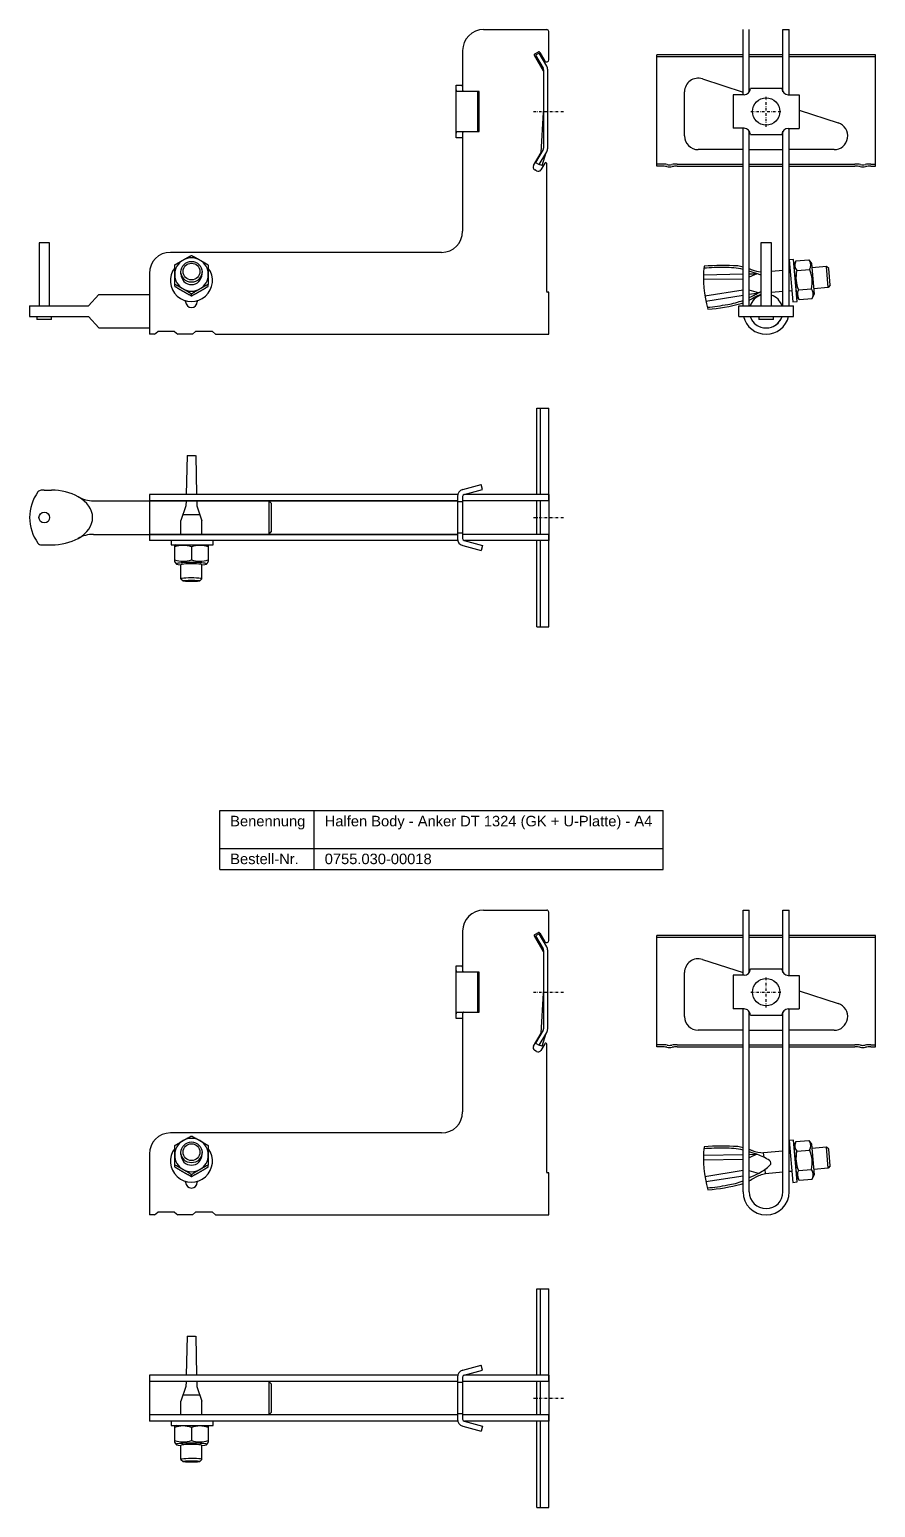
# Model space of a CAD drawing. Header units: millimetres. Extents: x 7979 to 9466, y -1122 to 170.
# Drawn here: x 8278 to 8680, y -1096 to -392 of the extents above; entities that cross this region are included whole.
import ezdxf

# ---------------------------------------------------------------- set-up
doc = ezdxf.new("R2010")
doc.units = ezdxf.units.MM
doc.header["$LTSCALE"] = 10
doc.linetypes.add('STRICHPUNKT2', pattern=[0.5, 0.25, -0.125, 0, -0.125])
doc.layers.add('HALFEN', color=2, linetype='Continuous')
doc.styles.add('ARIAL50', font='ARIAL.TTF', dxfattribs={"height": 5})

msp = doc.modelspace()

# ---------------------------------------------------------------- linework, layer by layer
at = {"layer": 'HALFEN', "extrusion": (0, 1, 0)}
for p, q in [((8493.78, -392.32), (8523.78, -392.32)), ((8524.78, -406.75), (8524.78, -393.32)), ((8483.78, -402.32), (8483.78, -421.18)), ((8522.25, -412.11), (8517.93, -404.62)), ((8518.11, -403.94), (8519.84, -402.94)), ((8520.25, -403.58), (8518.52, -404.58)), ((8518.52, -404.58), (8522.05, -410.7)), ((8523.78, -409.7), (8520.25, -403.58)), ((8520.52, -403.12), (8522.91, -407.25)), ((8522.25, -411.45), (8522.25, -448.71)), ((8524.25, -448.71), (8524.25, -411.45)), ((8480.73, -418.82), (8483.73, -418.82)), ((8480.73, -418.94), (8480.73, -418.82)), ((8480.73, -420.12), (8480.73, -418.94)), ((8480.73, -427.1), (8480.73, -420.12)), ((8483.69, -421.82), (8481.84, -421.82)), ((8490.95, -421.82), (8483.69, -421.82)), ((8483.73, -419.43), (8483.73, -418.82)), ((8483.73, -419.43), (8483.73, -420.82)), ((8490.95, -440.82), (8490.95, -421.82)), ((8491.73, -421.82), (8490.95, -421.82)), ((8491.73, -440.82), (8491.73, -421.82)), ((8480.73, -435.54), (8480.73, -427.1)), ((8480.73, -442.52), (8480.73, -435.54)), ((8521.12, -450.85), (8522.25, -431.74)), ((8480.73, -443.7), (8480.73, -442.52)), ((8481.84, -440.82), (8483.69, -440.82)), ((8483.69, -440.82), (8490.95, -440.82)), ((8483.73, -441.82), (8483.73, -443.21)), ((8483.78, -441.46), (8483.78, -488.32)), ((8490.95, -440.82), (8491.73, -440.82)), ((8480.73, -443.82), (8480.73, -443.7)), ((8483.73, -443.82), (8480.73, -443.82)), ((8483.73, -443.21), (8483.73, -443.82)), ((8522.05, -449.46), (8518.52, -455.57)), ((8517.56, -457.02), (8521.12, -450.85)), ((8518.52, -455.57), (8520.24, -456.57)), ((8520.25, -456.57), (8520.24, -456.57)), ((8520.25, -456.57), (8523.78, -450.46)), ((8520.6, -456.7), (8520.25, -456.57)), ((8521.66, -457.07), (8520.6, -456.7)), ((8522.84, -455.87), (8521.02, -459.02)), ((8521.66, -457.07), (8523.56, -450.84)), ((8523.78, -517.02), (8523.78, -456.12)), ((8518.97, -459.57), (8518.11, -459.07)), ((8473.78, -498.32), (8344.78, -498.32)), ((8334.78, -508.32), (8334.78, -526.32)), ((8346.81, -514.45), (8346.81, -513.53)), ((8354.81, -519.04), (8354.81, -518.11)), ((8362.81, -514.45), (8362.81, -513.53)), ((8524.78, -517.32), (8524.08, -517.32)), ((8524.78, -526.32), (8524.78, -517.32)), ((8334.78, -526.32), (8334.78, -537.32)), ((8352.03, -521.82), (8352.03, -521.35)), ((8357.53, -521.35), (8357.53, -521.82)), ((8524.78, -537.32), (8524.78, -526.32)), ((8366.28, -537.32), (8524.78, -537.32)), ((8493.78, -811.32), (8523.78, -811.32)), ((8524.78, -825.75), (8524.78, -812.32)), ((8483.78, -821.32), (8483.78, -840.18)), ((8518.11, -822.94), (8519.84, -821.94)), ((8520.25, -822.58), (8518.52, -823.58)), ((8523.78, -828.7), (8520.25, -822.58)), ((8520.52, -822.12), (8522.91, -826.25)), ((8522.25, -831.11), (8517.93, -823.62)), ((8518.52, -823.58), (8522.05, -829.7)), ((8522.25, -830.45), (8522.25, -867.71)), ((8524.25, -867.71), (8524.25, -830.45)), ((8480.73, -837.82), (8483.73, -837.82)), ((8480.73, -837.94), (8480.73, -837.82)), ((8480.73, -839.13), (8480.73, -837.94)), ((8480.73, -846.1), (8480.73, -839.13)), ((8483.69, -840.82), (8481.84, -840.82)), ((8490.95, -840.82), (8483.69, -840.82)), ((8483.73, -838.43), (8483.73, -837.82)), ((8483.73, -838.43), (8483.73, -839.82)), ((8490.95, -859.82), (8490.95, -840.82)), ((8491.73, -840.82), (8490.95, -840.82)), ((8491.73, -859.82), (8491.73, -840.82)), ((8480.73, -854.54), (8480.73, -846.1)), ((8521.12, -869.85), (8522.25, -850.74)), ((8480.73, -861.52), (8480.73, -854.54)), ((8480.73, -862.71), (8480.73, -861.52)), ((8480.73, -862.82), (8480.73, -862.71)), ((8483.73, -862.82), (8480.73, -862.82)), ((8481.84, -859.82), (8483.69, -859.82)), ((8483.69, -859.82), (8490.95, -859.82)), ((8483.73, -860.82), (8483.73, -862.21)), ((8483.73, -862.21), (8483.73, -862.82)), ((8483.78, -860.46), (8483.78, -907.32)), ((8490.95, -859.82), (8491.73, -859.82)), ((8517.56, -876.02), (8521.12, -869.85)), ((8522.05, -868.46), (8518.52, -874.58)), ((8520.25, -875.57), (8523.78, -869.46)), ((8521.66, -876.08), (8523.56, -869.84)), ((8518.97, -878.57), (8518.11, -878.07)), ((8518.52, -874.58), (8520.24, -875.57)), ((8520.25, -875.57), (8520.24, -875.57)), ((8520.6, -875.7), (8520.25, -875.57)), ((8521.66, -876.08), (8520.6, -875.7)), ((8522.84, -874.87), (8521.02, -878.02)), ((8523.78, -936.02), (8523.78, -875.12)), ((8473.78, -917.32), (8344.78, -917.32)), ((8334.78, -927.32), (8334.78, -945.32)), ((8346.81, -933.45), (8346.81, -932.53)), ((8362.81, -933.45), (8362.81, -932.53)), ((8352.03, -940.82), (8352.03, -940.35)), ((8354.81, -938.04), (8354.81, -937.12)), ((8357.53, -940.35), (8357.53, -940.82)), ((8524.78, -936.32), (8524.08, -936.32)), ((8524.78, -945.32), (8524.78, -936.32)), ((8334.78, -945.32), (8334.78, -956.32)), ((8524.78, -956.32), (8524.78, -945.32)), ((8366.28, -956.32), (8524.78, -956.32))]:
    msp.add_line(p, q, dxfattribs=at)
at = {"layer": 'HALFEN'}
for p, q in [((8617.17, -423.31), (8617.17, -392.32)), ((8620.17, -421.98), (8620.17, -392.32)), ((8636.17, -421.97), (8636.17, -392.32)), ((8636.17, -392.32), (8639.17, -392.32)), ((8639.17, -423.33), (8639.17, -392.32)), ((8576.17, -457.32), (8576.17, -404.33)), ((8617.17, -404.33), (8576.17, -404.33)), ((8617.17, -405.33), (8576.17, -405.33)), ((8636.17, -404.33), (8620.17, -404.33)), ((8636.17, -405.33), (8620.17, -405.33)), ((8680.17, -404.33), (8639.17, -404.33)), ((8680.17, -405.33), (8639.17, -405.33)), ((8680.17, -457.32), (8680.17, -404.33)), ((8597.87, -415.78), (8617.17, -422.05)), ((8635.68, -420.33), (8620.68, -420.31)), ((8589.36, -442.96), (8589.36, -421.96)), ((8612.47, -423.31), (8612.46, -439.31)), ((8617.68, -423.31), (8612.47, -423.31)), ((8638.68, -423.33), (8643.89, -423.33)), ((8643.9, -423.33), (8643.88, -439.33)), ((8643.88, -430.73), (8662.5, -436.78)), ((8617.67, -439.31), (8612.46, -439.31)), ((8617.17, -523.82), (8617.17, -439.31)), ((8620.17, -523.82), (8620.17, -440.67)), ((8620.66, -442.31), (8635.66, -442.33)), ((8636.17, -523.82), (8636.17, -440.66)), ((8638.67, -439.33), (8643.88, -439.33)), ((8639.17, -523.82), (8639.17, -439.33)), ((8617.17, -449.46), (8595.86, -449.46)), ((8620.17, -449.46), (8636.17, -449.46)), ((8660.49, -449.46), (8639.17, -449.46)), ((8578.42, -456.32), (8576.17, -456.32)), ((8585.92, -456.32), (8617.17, -456.32)), ((8620.17, -456.32), (8636.17, -456.32)), ((8639.17, -456.32), (8670.42, -456.32)), ((8677.92, -456.32), (8680.17, -456.32)), ((8578.42, -457.32), (8576.17, -457.32)), ((8585.92, -457.32), (8617.17, -457.32)), ((8620.17, -457.32), (8636.17, -457.32)), ((8639.17, -457.32), (8670.42, -457.32)), ((8677.92, -457.32), (8680.17, -457.32)), ((8282.28, -493.82), (8282.28, -523.82)), ((8287.28, -493.82), (8282.28, -493.82)), ((8287.28, -523.82), (8287.28, -493.82)), ((8625.67, -493.82), (8625.67, -523.82)), ((8630.67, -493.82), (8625.67, -493.82)), ((8630.67, -523.82), (8630.67, -493.82)), ((8641.16, -501.74), (8639.17, -501.91)), ((8639.17, -501.91), (8640.92, -521.84)), ((8642.91, -521.66), (8641.16, -501.74)), ((8642.35, -502.4), (8641.4, -504.43)), ((8641.4, -504.43), (8642.67, -518.97)), ((8642.35, -502.4), (8648.48, -501.86)), ((8648.48, -501.86), (8649.77, -503.7)), ((8649.77, -503.7), (8651.04, -518.24)), ((8656.89, -505.13), (8649.95, -505.73)), ((8657.97, -506.04), (8656.89, -505.13)), ((8657.76, -515.09), (8656.89, -505.13)), ((8658.67, -514.01), (8657.97, -506.04)), ((8349.81, -508.6), (8349.81, -507.59)), ((8359.82, -508.6), (8359.82, -507.59)), ((8617.17, -511.03), (8598.35, -511.26)), ((8598.37, -508.96), (8617.17, -508.61)), ((8620.17, -508.55), (8623.75, -508.49)), ((8623.75, -508.49), (8620.17, -510.14)), ((8636.17, -506.94), (8630.67, -507.42)), ((8639.59, -506.64), (8639.17, -506.68)), ((8642.75, -507), (8648.89, -506.46)), ((8305.78, -523.82), (8310.78, -518.32)), ((8310.78, -518.32), (8334.78, -518.32)), ((8617.17, -516.25), (8599.04, -519.23)), ((8599.47, -521.48), (8617.17, -518.7)), ((8624.54, -517.54), (8620.17, -516.39)), ((8620.17, -518.23), (8624.54, -517.54)), ((8636.17, -516.98), (8630.67, -517.46)), ((8640.46, -516.6), (8639.17, -516.72)), ((8643.96, -520.81), (8642.67, -518.97)), ((8643.55, -516.2), (8649.69, -515.67)), ((8643.96, -520.81), (8650.09, -520.27)), ((8650.09, -520.27), (8651.04, -518.24)), ((8657.76, -515.09), (8650.82, -515.7)), ((8658.67, -514.01), (8657.76, -515.09)), ((8277.78, -523.82), (8305.78, -523.82)), ((8277.78, -523.82), (8277.78, -528.82)), ((8615.17, -523.82), (8641.17, -523.82)), ((8615.17, -528.82), (8615.17, -523.82)), ((8640.92, -521.84), (8642.91, -521.66)), ((8641.17, -528.82), (8641.17, -523.82)), ((8277.78, -528.82), (8305.78, -528.82)), ((8281.28, -528.82), (8281.28, -530.32)), ((8288.28, -530.32), (8281.28, -530.32)), ((8288.28, -530.32), (8288.28, -528.82)), ((8305.78, -528.82), (8310.78, -534.32)), ((8310.78, -534.32), (8334.78, -534.32)), ((8615.17, -528.82), (8641.17, -528.82)), ((8624.67, -528.82), (8624.67, -530.32)), ((8631.67, -530.32), (8624.67, -530.32)), ((8631.67, -530.32), (8631.67, -528.82)), ((8337.28, -537.32), (8334.78, -537.32)), ((8337.28, -537.32), (8334.78, -537.32)), ((8337.28, -537.32), (8338.78, -536.02)), ((8346.78, -536.02), (8338.78, -536.02)), ((8346.78, -536.02), (8348.28, -537.32)), ((8355.28, -537.32), (8348.28, -537.32)), ((8355.28, -537.32), (8356.78, -536.02)), ((8364.78, -536.02), (8356.78, -536.02)), ((8364.78, -536.02), (8366.28, -537.32)), ((8519.04, -613.51), (8519.04, -572.51)), ((8519.04, -572.51), (8524.78, -572.51)), ((8520.78, -613.51), (8520.78, -572.51)), ((8524.78, -616.51), (8524.78, -572.51)), ((8352.75, -594.99), (8352.31, -613.51)), ((8352.78, -594.99), (8356.78, -594.99)), ((8356.8, -594.99), (8357.24, -613.51)), ((8284.78, -611.51), (8288.18, -611.51)), ((8483.87, -611.14), (8492.63, -608.8)), ((8484.52, -613.56), (8493.28, -611.21)), ((8493.28, -611.21), (8492.63, -608.8)), ((8308.19, -616.51), (8481.28, -616.51)), ((8481.43, -613.51), (8334.78, -613.51)), ((8334.78, -613.51), (8334.78, -635.51)), ((8481.28, -616.51), (8334.78, -616.51)), ((8352.24, -616.51), (8352.18, -618.95)), ((8357.31, -616.51), (8357.37, -618.95)), ((8391.55, -616.51), (8391.55, -632.51)), ((8392.78, -617.74), (8391.55, -616.51)), ((8392.78, -617.74), (8392.78, -631.28)), ((8481.28, -614.53), (8481.28, -634.49)), ((8483.78, -617.01), (8481.28, -617.01)), ((8483.78, -614.53), (8483.78, -634.49)), ((8524.78, -616.51), (8483.78, -616.51)), ((8483.78, -616.51), (8483.78, -618.51)), ((8483.78, -618.51), (8483.78, -630.51)), ((8524.78, -613.51), (8484.71, -613.51)), ((8519.04, -632.51), (8519.04, -616.51)), ((8520.78, -632.51), (8520.78, -616.51)), ((8524.78, -613.51), (8524.78, -635.51)), ((8524.78, -616.51), (8524.78, -632.51)), ((8352.18, -618.95), (8349.78, -625.99)), ((8350.8, -622.99), (8358.73, -622.99)), ((8357.37, -618.95), (8359.78, -626.01)), ((8308.19, -632.51), (8481.28, -632.51)), ((8481.28, -632.51), (8334.78, -632.51)), ((8349.78, -632.51), (8349.78, -625.99)), ((8359.78, -632.51), (8359.78, -626.01)), ((8391.55, -632.51), (8392.78, -631.28)), ((8483.78, -632.01), (8481.28, -632.01)), ((8483.78, -630.51), (8483.78, -632.51)), ((8524.78, -632.51), (8483.78, -632.51)), ((8524.78, -676.51), (8524.78, -632.51)), ((8283.39, -637.51), (8288.18, -637.51)), ((8481.43, -635.51), (8334.78, -635.51)), ((8345.07, -635.51), (8345.07, -637.51)), ((8345.07, -637.51), (8365.07, -637.51)), ((8347.48, -637.51), (8346.78, -637.91)), ((8346.78, -637.91), (8346.78, -645.5)), ((8347.48, -637.51), (8362.08, -637.51)), ((8354.78, -638.45), (8354.78, -644.61)), ((8362.08, -637.51), (8362.78, -637.91)), ((8362.78, -637.91), (8362.78, -645.5)), ((8365.07, -637.51), (8365.07, -635.51)), ((8483.87, -637.87), (8492.63, -640.22)), ((8484.52, -635.46), (8493.28, -637.8)), ((8524.78, -635.51), (8484.71, -635.51)), ((8493.28, -637.8), (8492.63, -640.22)), ((8519.04, -676.51), (8519.04, -635.51)), ((8520.78, -676.51), (8520.78, -635.51)), ((8346.78, -645.5), (8347.48, -646.53)), ((8362.78, -645.5), (8362.08, -646.53)), ((8349.77, -653.66), (8350.77, -654.65)), ((8349.78, -653.68), (8349.78, -646.96)), ((8359.78, -653.66), (8358.78, -654.65)), ((8359.78, -653.66), (8359.78, -646.98)), ((8519.04, -676.51), (8524.78, -676.51)), ((8368.23, -763.93), (8579.21, -763.93)), ((8368.23, -791.93), (8368.23, -763.93)), ((8413.19, -791.93), (8413.19, -763.93)), ((8579.21, -791.93), (8579.21, -763.93)), ((8368.23, -781.93), (8579.21, -781.93)), ((8368.23, -791.93), (8579.21, -791.93)), ((8617.17, -842.31), (8617.17, -811.32)), ((8617.17, -811.32), (8620.17, -811.32)), ((8620.17, -840.98), (8620.17, -811.32)), ((8636.17, -840.98), (8636.17, -811.32)), ((8636.17, -811.32), (8639.17, -811.32)), ((8639.17, -842.33), (8639.17, -811.32)), ((8576.17, -876.33), (8576.17, -823.33)), ((8617.17, -823.33), (8576.17, -823.33)), ((8617.17, -824.33), (8576.17, -824.33)), ((8636.17, -823.33), (8620.17, -823.33)), ((8636.17, -824.33), (8620.17, -824.33)), ((8680.17, -823.33), (8639.17, -823.33)), ((8680.17, -824.33), (8639.17, -824.33)), ((8680.17, -876.33), (8680.17, -823.33)), ((8597.87, -834.78), (8617.17, -841.05)), ((8589.36, -861.96), (8589.36, -840.96)), ((8612.47, -842.31), (8612.46, -858.31)), ((8617.68, -842.31), (8612.47, -842.31)), ((8635.68, -839.33), (8620.68, -839.32)), ((8638.68, -842.33), (8643.89, -842.33)), ((8643.9, -842.33), (8643.88, -858.33)), ((8643.88, -849.73), (8662.5, -855.78)), ((8617.67, -858.31), (8612.46, -858.31)), ((8617.17, -945.32), (8617.17, -858.31)), ((8620.17, -945.32), (8620.17, -859.67)), ((8620.66, -861.32), (8635.66, -861.33)), ((8636.17, -945.32), (8636.17, -859.66)), ((8638.67, -858.33), (8643.88, -858.33)), ((8639.17, -945.32), (8639.17, -858.33)), ((8617.17, -868.46), (8595.86, -868.46)), ((8620.17, -868.46), (8636.17, -868.46)), ((8660.49, -868.46), (8639.17, -868.46)), ((8578.42, -875.33), (8576.17, -875.33)), ((8578.42, -876.33), (8576.17, -876.33)), ((8585.92, -875.33), (8617.17, -875.33)), ((8585.92, -876.33), (8617.17, -876.33)), ((8620.17, -875.33), (8636.17, -875.33)), ((8620.17, -876.33), (8636.17, -876.33)), ((8639.17, -875.33), (8670.42, -875.33)), ((8639.17, -876.33), (8670.42, -876.33)), ((8677.92, -875.33), (8680.17, -875.33)), ((8677.92, -876.33), (8680.17, -876.33)), ((8641.16, -920.74), (8639.17, -920.91)), ((8639.17, -920.91), (8640.92, -940.84)), ((8642.91, -940.66), (8641.16, -920.74)), ((8642.35, -921.4), (8648.48, -920.86)), ((8648.48, -920.86), (8649.77, -922.7)), ((8349.81, -927.6), (8349.81, -926.59)), ((8359.82, -927.6), (8359.82, -926.59)), ((8598.37, -927.96), (8617.17, -927.61)), ((8620.17, -927.55), (8623.75, -927.49)), ((8623.75, -927.49), (8620.17, -929.14)), ((8636.17, -925.94), (8627, -926.74)), ((8627.19, -928.91), (8627, -926.74)), ((8639.59, -925.64), (8639.17, -925.68)), ((8642.35, -921.4), (8641.4, -923.43)), ((8641.4, -923.43), (8642.67, -937.97)), ((8642.75, -926), (8648.89, -925.46)), ((8649.77, -922.7), (8651.04, -937.24)), ((8656.89, -924.13), (8649.95, -924.74)), ((8657.97, -925.04), (8656.89, -924.13)), ((8657.76, -934.09), (8656.89, -924.13)), ((8658.67, -933.01), (8657.97, -925.04)), ((8617.17, -930.03), (8598.35, -930.26)), ((8627.87, -936.71), (8627.68, -934.55)), ((8643.55, -935.21), (8649.69, -934.67)), ((8657.76, -934.09), (8650.82, -934.7)), ((8658.67, -933.01), (8657.76, -934.09)), ((8617.17, -935.25), (8599.04, -938.23)), ((8599.47, -940.48), (8617.17, -937.7)), ((8624.54, -936.54), (8620.17, -935.39)), ((8636.17, -935.98), (8627.87, -936.71)), ((8640.46, -935.6), (8639.17, -935.72)), ((8640.92, -940.84), (8642.91, -940.66)), ((8643.96, -939.81), (8642.67, -937.97)), ((8643.96, -939.81), (8650.09, -939.27)), ((8650.09, -939.27), (8651.04, -937.24)), ((8337.28, -956.32), (8334.78, -956.32)), ((8337.28, -956.32), (8334.78, -956.32)), ((8337.28, -956.32), (8338.78, -955.02)), ((8346.78, -955.02), (8338.78, -955.02)), ((8346.78, -955.02), (8348.28, -956.32)), ((8355.28, -956.32), (8348.28, -956.32)), ((8355.28, -956.32), (8356.78, -955.02)), ((8364.78, -955.02), (8356.78, -955.02)), ((8364.78, -955.02), (8366.28, -956.32)), ((8519.04, -1032.51), (8519.04, -991.51)), ((8519.04, -991.51), (8524.78, -991.51)), ((8520.78, -1032.51), (8520.78, -991.51)), ((8524.78, -1035.51), (8524.78, -991.51)), ((8352.75, -1013.99), (8352.31, -1032.51)), ((8352.78, -1013.99), (8356.78, -1013.99)), ((8356.8, -1013.99), (8357.24, -1032.51)), ((8481.43, -1032.51), (8334.78, -1032.51)), ((8334.78, -1032.51), (8334.78, -1054.51)), ((8481.28, -1033.53), (8481.28, -1053.49)), ((8483.78, -1033.53), (8483.78, -1053.49)), ((8483.87, -1030.15), (8492.63, -1027.8)), ((8484.52, -1032.56), (8493.28, -1030.21)), ((8524.78, -1032.51), (8484.71, -1032.51)), ((8493.28, -1030.21), (8492.63, -1027.8)), ((8524.78, -1032.51), (8524.78, -1054.51)), ((8481.28, -1035.51), (8334.78, -1035.51)), ((8352.18, -1037.95), (8349.78, -1044.99)), ((8352.24, -1035.51), (8352.18, -1037.95)), ((8357.31, -1035.51), (8357.37, -1037.95)), ((8357.37, -1037.95), (8359.78, -1045.01)), ((8391.55, -1035.51), (8391.55, -1051.51)), ((8392.78, -1036.74), (8391.55, -1035.51)), ((8392.78, -1036.74), (8392.78, -1050.28)), ((8483.78, -1036.01), (8481.28, -1036.01)), ((8524.78, -1035.51), (8483.78, -1035.51)), ((8483.78, -1035.51), (8483.78, -1037.51)), ((8483.78, -1037.51), (8483.78, -1049.51)), ((8519.04, -1051.51), (8519.04, -1035.51)), ((8520.78, -1051.51), (8520.78, -1035.51)), ((8524.78, -1035.51), (8524.78, -1051.51)), ((8349.78, -1051.51), (8349.78, -1044.99)), ((8350.8, -1041.99), (8358.73, -1041.99)), ((8359.78, -1051.51), (8359.78, -1045.01)), ((8481.28, -1051.51), (8334.78, -1051.51)), ((8481.43, -1054.51), (8334.78, -1054.51)), ((8345.07, -1054.51), (8345.07, -1056.51)), ((8365.07, -1056.51), (8365.07, -1054.51)), ((8391.55, -1051.51), (8392.78, -1050.28)), ((8483.78, -1051.01), (8481.28, -1051.01)), ((8483.78, -1049.51), (8483.78, -1051.51)), ((8524.78, -1051.51), (8483.78, -1051.51)), ((8484.52, -1054.46), (8493.28, -1056.81)), ((8524.78, -1054.51), (8484.71, -1054.51)), ((8519.04, -1095.51), (8519.04, -1054.51)), ((8520.78, -1095.51), (8520.78, -1054.51)), ((8524.78, -1095.51), (8524.78, -1051.51)), ((8345.07, -1056.51), (8365.07, -1056.51)), ((8347.48, -1056.51), (8346.78, -1056.91)), ((8346.78, -1056.91), (8346.78, -1064.51)), ((8347.48, -1056.51), (8362.08, -1056.51)), ((8354.78, -1057.46), (8354.78, -1063.62)), ((8362.08, -1056.51), (8362.78, -1056.91)), ((8362.78, -1056.91), (8362.78, -1064.51)), ((8483.87, -1056.87), (8492.63, -1059.22)), ((8493.28, -1056.81), (8492.63, -1059.22)), ((8346.78, -1064.51), (8347.48, -1065.53)), ((8349.78, -1072.68), (8349.78, -1065.96)), ((8359.78, -1072.66), (8359.78, -1065.98)), ((8362.78, -1064.51), (8362.08, -1065.53)), ((8349.77, -1072.66), (8350.77, -1073.65)), ((8359.78, -1072.66), (8358.78, -1073.65)), ((8519.04, -1095.51), (8524.78, -1095.51))]:
    msp.add_line(p, q, dxfattribs=at)
at = {"layer": 'HALFEN', "color": 1, "linetype": 'STRICHPUNKT2', "ltscale": 0.5}
for p, q in [((8628.17, -438.57), (8628.17, -424.07)), ((8517.53, -431.32), (8532.03, -431.32)), ((8620.92, -431.32), (8635.42, -431.32)), ((8517.53, -624.51), (8532.03, -624.51)), ((8628.17, -857.57), (8628.17, -843.07)), ((8517.53, -850.32), (8532.03, -850.32)), ((8620.92, -850.32), (8635.42, -850.32)), ((8517.53, -1043.51), (8532.03, -1043.51))]:
    msp.add_line(p, q, dxfattribs=at)
at = {"layer": 'HALFEN'}
for centre, radius in [((8628.17, -431.32), 6.5), ((8284.78, -624.51), 2.55), ((8628.17, -850.32), 6.5)]:
    msp.add_circle(centre, radius, dxfattribs=at)
for centre, radius, start, end in [((8493.78, -402.32), 10, 90, 180), ((8523.78, -393.32), 1, 0, 90), ((8518.36, -404.37), 0.5, 120, 210), ((8520.09, -403.37), 0.5, 30, 120), ((8523.78, -406.75), 1, 210, 0), ((8520.75, -411.45), 1.5, 0, 30), ((8520.75, -411.45), 3.5, 0, 30), ((8595.86, -421.96), 6.5, 72, 180), ((8617.68, -420.31), 3, 269.95559, 359.95559), ((8638.68, -420.33), 3, 179.95559, 269.95559), ((8595.86, -442.96), 6.5, 180, 270), ((8617.66, -442.31), 3, 359.95559, 89.95559), ((8638.66, -442.33), 3, 89.95559, 179.95559), ((8660.49, -442.96), 6.5, 270, 72), ((8520.75, -448.71), 1.5, 330, 360), ((8520.75, -448.71), 3.5, 330, 0), ((8518.86, -457.77), 1.5, 150, 240), ((8523.28, -456.12), 0.5, 0, 150), ((8578.42, -472.32), 16, 80.36636, 90), ((8582.17, -450.23), 6.41, 260.36636, 279.63364), ((8585.92, -472.32), 16, 90, 99.63364), ((8670.42, -472.32), 16, 80.36636, 90), ((8674.17, -450.23), 6.41, 260.36636, 279.63364), ((8677.92, -472.32), 16, 90, 99.63364), ((8519.72, -458.27), 1.5, 240, 330), ((8578.42, -472.32), 15, 80.36636, 90), ((8582.17, -450.23), 7.41, 260.36636, 279.63364), ((8585.92, -472.32), 15, 90, 99.63364), ((8670.42, -472.32), 15, 80.36636, 90), ((8674.17, -450.23), 7.41, 260.36636, 279.63364), ((8677.92, -472.32), 15, 90, 99.63364), ((8473.78, -488.32), 10, 270, 0), ((8344.78, -508.32), 10, 90, 180), ((8354.78, -511.74), 10, 142.77906, 36.51596), ((8651.38, -510.63), 53.03, 173.82027, 196.17973), ((8606.32, -592.36), 86.81, 88.64672, 95.12899), ((8607.44, -609.71), 105.15, 86.04137, 94.79234), ((8609.19, -541.33), 35.76, 77.09525, 91.31141), ((8609.15, -537.41), 33.07, 75.95927, 80.34246), ((8609.15, -537.41), 33.07, 68.09069, 70.52951), ((8645.9, -504.41), 4.08, 159.43847, 219.43847), ((8645.33, -504.46), 4.08, 330.56153, 30.56153), ((8609.19, -541.33), 35.76, 69.02091, 72.10841), ((8628.7, -482.98), 24.81, 253.11296, 262.99761), ((8615.13, -532.99), 25.98, 69.87312, 74.68904), ((8616.11, -531.97), 24.69, 67.20409, 71.18568), ((8657.65, -510.33), 15.27, 167.38303, 202.61697), ((8634.79, -512.33), 15.27, 347.38303, 22.61697), ((8524.08, -517.02), 0.3, 180, 270), ((8604.5, -487.73), 35.76, 295.99787, 300.97909), ((8605.14, -491.59), 33.07, 297.03435, 301.90931), ((8628.17, -526.32), 8, 108.20996, 161.79004), ((8633.84, -541.8), 24.81, 109.22537, 116.88704), ((8611.8, -494.9), 25.98, 295.31096, 300.12688), ((8612.94, -495.75), 24.69, 298.81432, 301.05233), ((8628.17, -526.32), 8, 18.20996, 71.79004), ((8647.11, -518.21), 4.08, 150.56153, 210.56153), ((8646.54, -518.26), 4.08, 339.43847, 39.43847), ((8354.78, -521.82), 2.75, 180, 0), ((8592.81, -437.97), 86.81, 274.87101, 281.35328), ((8590.9, -420.69), 105.15, 275.20766, 283.95863), ((8604.5, -487.73), 35.76, 278.68859, 290.75985), ((8605.14, -491.59), 33.07, 289.65754, 291.33467), ((8628.17, -526.32), 11, 193.13656, 346.86344), ((8628.17, -526.32), 8, 198.20996, 251.79004), ((8628.17, -526.32), 8, 198.20996, 341.79004), ((8628.17, -526.32), 8, 288.20996, 341.79004), ((8283.39, -613.51), 2, 91.33538, 143.64928), ((8284.12, -644.88), 33.38, 88.87071, 91.33538), ((8484.78, -614.53), 3.5, 105, 180), ((8298.33, -624.51), 20.55, 143.64928, 216.35854), ((8308.19, -601.51), 15, 240.67836, 270), ((8484.78, -614.53), 1, 105, 180), ((8308.19, -647.51), 15, 90, 119.32164), ((8283.39, -635.51), 2, 216.35854, 270), ((8350.78, -649.27), 11.53, 69.70545, 110.29455), ((8358.78, -649.27), 11.53, 69.70545, 110.29455), ((8484.78, -634.49), 3.5, 180, 255), ((8484.78, -634.49), 1, 180, 255), ((8350.78, -633.8), 11.53, 249.70545, 290.29455), ((8358.78, -633.8), 11.53, 249.70545, 290.29455), ((8493.78, -821.32), 10, 90, 180), ((8523.78, -812.32), 1, 0, 90), ((8520.09, -822.37), 0.5, 30, 120), ((8518.36, -823.37), 0.5, 120, 210), ((8520.75, -830.45), 1.5, 0, 30), ((8523.78, -825.75), 1, 210, 0), ((8520.75, -830.45), 3.5, 0, 30), ((8595.86, -840.96), 6.5, 72, 180), ((8617.68, -839.31), 3, 269.95559, 359.95559), ((8638.68, -839.33), 3, 179.95559, 269.95559), ((8660.49, -861.96), 6.5, 270, 72), ((8595.86, -861.96), 6.5, 180, 270), ((8617.66, -861.31), 3, 359.95559, 89.95559), ((8638.66, -861.33), 3, 89.95559, 179.95559), ((8520.75, -867.71), 1.5, 330, 360), ((8520.75, -867.71), 3.5, 330, 0), ((8518.86, -876.77), 1.5, 150, 240), ((8519.72, -877.27), 1.5, 240, 330), ((8523.28, -875.12), 0.5, 0, 150), ((8578.42, -891.33), 16, 80.36636, 90), ((8578.42, -891.33), 15, 80.36636, 90), ((8582.17, -869.23), 7.41, 260.36636, 279.63364), ((8582.17, -869.23), 6.41, 260.36636, 279.63364), ((8585.92, -891.33), 16, 90, 99.63364), ((8585.92, -891.33), 15, 90, 99.63364), ((8670.42, -891.33), 16, 80.36636, 90), ((8670.42, -891.33), 15, 80.36636, 90), ((8674.17, -869.23), 7.41, 260.36636, 279.63364), ((8674.17, -869.23), 6.41, 260.36636, 279.63364), ((8677.92, -891.33), 16, 90, 99.63364), ((8677.92, -891.33), 15, 90, 99.63364), ((8473.78, -907.32), 10, 270, 0), ((8344.78, -927.32), 10, 90, 180), ((8354.78, -930.74), 10, 142.77906, 36.51596), ((8651.38, -929.63), 53.03, 173.82027, 196.17973), ((8606.32, -1011.36), 86.81, 88.64672, 95.12899), ((8607.44, -1028.71), 105.15, 86.04137, 94.79234), ((8609.19, -960.33), 35.76, 77.09525, 91.31141), ((8609.15, -956.41), 33.07, 75.95927, 80.34246), ((8609.15, -956.41), 33.07, 68.09069, 70.52951), ((8609.19, -960.33), 35.76, 69.02091, 72.10841), ((8628.7, -901.98), 24.81, 253.11296, 266.23113), ((8615.13, -952), 25.98, 69.87312, 74.68904), ((8616.11, -950.97), 24.69, 56.39419, 71.18568), ((8645.9, -923.41), 4.08, 159.43847, 219.43847), ((8657.65, -929.34), 15.27, 167.38303, 202.61697), ((8645.33, -923.46), 4.08, 330.56153, 30.56153), ((8634.79, -931.33), 15.27, 347.38303, 22.61697), ((8612.94, -914.75), 24.69, 298.81432, 313.60581), ((8629.07, -931.57), 1.36, 4.51801, 58.84061), ((8629.07, -931.6), 1.36, 311.15939, 5.48199), ((8647.11, -937.21), 4.08, 150.56153, 210.56153), ((8646.54, -937.26), 4.08, 339.43847, 39.43847), ((8354.78, -940.82), 2.75, 180, 0), ((8524.08, -936.02), 0.3, 180, 270), ((8592.81, -856.97), 86.81, 274.87101, 281.35328), ((8590.9, -839.69), 105.15, 275.20766, 283.95863), ((8604.5, -906.73), 35.76, 278.68859, 290.75985), ((8605.14, -910.59), 33.07, 289.65754, 291.33467), ((8611.8, -913.91), 25.98, 288.80694, 300.12688), ((8605.14, -910.59), 33.07, 297.03435, 301.90931), ((8633.84, -960.8), 24.81, 103.76887, 116.88704), ((8628.17, -945.32), 11, 180, 0), ((8628.17, -945.32), 8, 180, 0), ((8484.78, -1033.53), 3.5, 105, 180), ((8484.78, -1033.53), 1, 105, 180), ((8484.78, -1053.49), 3.5, 180, 255), ((8484.78, -1053.49), 1, 180, 255), ((8350.78, -1068.27), 11.53, 69.70545, 110.29455), ((8358.78, -1068.27), 11.53, 69.70545, 110.29455), ((8350.78, -1052.8), 11.53, 249.70545, 290.29455), ((8358.78, -1052.8), 11.53, 249.70545, 290.29455)]:
    msp.add_arc(centre, radius, start, end, dxfattribs=at)
for centre, major_axis, ratio, start_param, end_param in [((8354.81, -508.86), (8, 0), 0.992546, 2.094395, 3.141593), ((8354.81, -508.86), (8, 0), 0.992546, 1.047198, 2.094395), ((8354.81, -508.86), (-8, 0), 0.992546, 3.141593, 4.18879), ((8354.81, -508.86), (-8, 0), 0.992546, 0, 1.047198), ((8354.81, -508.69), (5, 0), 0.992546, 3.123186, 4.712389), ((8354.81, -508.69), (5, 0), 0.992546, 4.712389, 6.301592), ((8354.81, -508.86), (8, 0), 0.992546, -1.047198, 0), ((8354.81, -508.86), (-8, 0), 0.992546, 1.047198, 2.094395), ((8288.18, -624.51), (-19.6, 0), 0.663426, 4.00986, 4.712389), ((8288.18, -624.51), (-19.6, 0), 0.663426, 2.273326, 4.00986), ((8288.18, -624.51), (-19.6, 0), 0.663426, 1.570796, 2.273326), ((8354.78, -646.53), (7.3, 0), 0.084966, -0.815682, 3.958483), ((8354.78, -646.98), (5, 0), 0.0871, 0, 3.19229), ((8354.78, -653.68), (5, 0), 0.0871, 0, 3.19229), ((8354.81, -927.86), (8, 0), 0.992546, 2.094395, 3.141593), ((8354.81, -927.86), (8, 0), 0.992546, 1.047198, 2.094395), ((8354.81, -927.86), (-8, 0), 0.992546, 3.141593, 4.18879), ((8354.81, -927.86), (-8, 0), 0.992546, 0, 1.047198), ((8354.81, -927.69), (5, 0), 0.992546, 3.123186, 4.712389), ((8354.81, -927.69), (5, 0), 0.992546, 4.712389, 6.301592), ((8354.81, -927.86), (8, 0), 0.992546, -1.047198, 0), ((8354.81, -927.86), (-8, 0), 0.992546, 1.047198, 2.094395), ((8354.78, -1065.53), (7.3, 0), 0.084966, -0.815682, 3.958483), ((8354.78, -1065.98), (5, 0), 0.0871, 0, 3.19229), ((8354.78, -1072.68), (5, 0), 0.0871, 0, 3.19229)]:
    msp.add_ellipse(centre, major_axis=major_axis, ratio=ratio, start_param=start_param, end_param=end_param, dxfattribs=at)
for centre, major_axis, ratio in [((8354.81, -507.59), (5, 0), 0.992546), ((8354.81, -507.47), (4, 0), 0.992546), ((8354.78, -654.65), (-4, 0), 0.087086), ((8354.81, -926.59), (5, 0), 0.992546), ((8354.81, -926.47), (4, 0), 0.992546), ((8354.78, -1073.65), (-4, 0), 0.087086)]:
    msp.add_ellipse(centre, major_axis=major_axis, ratio=ratio, dxfattribs=at)
for points, knots in [([(8481.64, -421.81), (8481.6, -421.82), (8481.56, -421.82), (8481.41, -421.82), (8481.32, -421.8), (8481.14, -421.73), (8481.06, -421.68), (8480.94, -421.54), (8480.89, -421.45), (8480.81, -421.25), (8480.79, -421.13), (8480.75, -420.87), (8480.74, -420.73), (8480.73, -420.43), (8480.73, -420.28), (8480.73, -420.12)], [12.728606, 12.728606, 12.728606, 12.728606, 12.920042, 12.920042, 13.450896, 13.450896, 13.981749, 13.981749, 14.512603, 14.512603, 15.043457, 15.043457, 15.58114, 15.58114, 16.065881, 16.065881, 16.065881, 16.065881]), ([(8483.74, -420.97), (8483.74, -421.04), (8483.76, -421.1), (8483.79, -421.23), (8483.82, -421.3), (8483.89, -421.42), (8483.94, -421.48), (8484.02, -421.54), (8484.04, -421.55), (8484.06, -421.57)], [4.1764157, 4.1764157, 4.1764157, 4.1764157, 4.4061223, 4.4061223, 4.6848401, 4.6848401, 4.9635579, 4.9635579, 5.0545355, 5.0545355, 5.0545355, 5.0545355]), ([(8484.06, -421.57), (8484.1, -421.6), (8484.14, -421.63), (8484.24, -421.7), (8484.3, -421.73), (8484.37, -421.75)], [2.958333, 2.958333, 2.958333, 2.958333, 3.2000176, 3.2000176, 3.5438255, 3.5438255, 3.5438255, 3.5438255]), ([(8484.73, -421.82), (8484.61, -421.82), (8484.5, -421.8), (8484.38, -421.76), (8484.37, -421.76), (8484.37, -421.75)], [0, 0, 0, 0, 0.6724021, 0.6724021, 0.712352, 0.712352, 0.712352, 0.712352]), ([(8480.73, -442.52), (8480.73, -442.36), (8480.73, -442.21), (8480.74, -441.91), (8480.75, -441.77), (8480.79, -441.51), (8480.81, -441.39), (8480.89, -441.19), (8480.94, -441.1), (8481.06, -440.96), (8481.14, -440.91), (8481.32, -440.84), (8481.41, -440.82), (8481.56, -440.82), (8481.6, -440.82), (8481.64, -440.83)], [10.078022, 10.078022, 10.078022, 10.078022, 10.562763, 10.562763, 11.100447, 11.100447, 11.6313, 11.6313, 12.162154, 12.162154, 12.693008, 12.693008, 13.223862, 13.223862, 13.415297, 13.415297, 13.415297, 13.415297]), ([(8484.06, -441.08), (8484.02, -441.1), (8483.99, -441.12), (8483.91, -441.2), (8483.86, -441.26), (8483.79, -441.4), (8483.77, -441.47), (8483.75, -441.59), (8483.74, -441.63), (8483.74, -441.67)], [5.6965073, 5.6965073, 5.6965073, 5.6965073, 5.8448031, 5.8448031, 6.1355616, 6.1355616, 6.4263202, 6.4263202, 6.5703905, 6.5703905, 6.5703905, 6.5703905]), ([(8484.37, -440.89), (8484.3, -440.91), (8484.24, -440.94), (8484.14, -441.01), (8484.1, -441.04), (8484.06, -441.08)], [12.3125941, 12.3125941, 12.3125941, 12.3125941, 12.6564021, 12.6564021, 12.8980867, 12.8980867, 12.8980867, 12.8980867]), ([(8484.37, -440.89), (8484.37, -440.89), (8484.38, -440.88), (8484.5, -440.84), (8484.61, -440.82), (8484.73, -440.82)], [7.8800751, 7.8800751, 7.8800751, 7.8800751, 7.920025, 7.920025, 8.5924271, 8.5924271, 8.5924271, 8.5924271]), ([(8481.64, -840.81), (8481.6, -840.82), (8481.56, -840.82), (8481.41, -840.82), (8481.32, -840.8), (8481.14, -840.74), (8481.06, -840.68), (8480.94, -840.54), (8480.89, -840.45), (8480.81, -840.25), (8480.79, -840.13), (8480.75, -839.88), (8480.74, -839.73), (8480.73, -839.43), (8480.73, -839.28), (8480.73, -839.13)], [12.728606, 12.728606, 12.728606, 12.728606, 12.920042, 12.920042, 13.450896, 13.450896, 13.981749, 13.981749, 14.512603, 14.512603, 15.043457, 15.043457, 15.58114, 15.58114, 16.065881, 16.065881, 16.065881, 16.065881]), ([(8483.74, -839.98), (8483.74, -840.04), (8483.76, -840.1), (8483.79, -840.23), (8483.82, -840.3), (8483.89, -840.43), (8483.94, -840.48), (8484.02, -840.54), (8484.04, -840.55), (8484.06, -840.57)], [4.1764157, 4.1764157, 4.1764157, 4.1764157, 4.4061223, 4.4061223, 4.6848401, 4.6848401, 4.9635579, 4.9635579, 5.0545355, 5.0545355, 5.0545355, 5.0545355]), ([(8484.06, -840.57), (8484.1, -840.6), (8484.14, -840.63), (8484.24, -840.7), (8484.3, -840.73), (8484.37, -840.75)], [2.958333, 2.958333, 2.958333, 2.958333, 3.2000176, 3.2000176, 3.5438255, 3.5438255, 3.5438255, 3.5438255]), ([(8484.73, -840.82), (8484.61, -840.82), (8484.5, -840.8), (8484.38, -840.76), (8484.37, -840.76), (8484.37, -840.75)], [0, 0, 0, 0, 0.6724021, 0.6724021, 0.712352, 0.712352, 0.712352, 0.712352]), ([(8480.73, -861.52), (8480.73, -861.36), (8480.73, -861.21), (8480.74, -860.91), (8480.75, -860.77), (8480.79, -860.51), (8480.81, -860.4), (8480.89, -860.19), (8480.94, -860.1), (8481.06, -859.96), (8481.14, -859.91), (8481.32, -859.84), (8481.41, -859.82), (8481.56, -859.82), (8481.6, -859.83), (8481.64, -859.83)], [10.078022, 10.078022, 10.078022, 10.078022, 10.562763, 10.562763, 11.100447, 11.100447, 11.6313, 11.6313, 12.162154, 12.162154, 12.693008, 12.693008, 13.223862, 13.223862, 13.415297, 13.415297, 13.415297, 13.415297]), ([(8484.06, -860.08), (8484.02, -860.1), (8483.99, -860.12), (8483.91, -860.2), (8483.86, -860.26), (8483.79, -860.4), (8483.77, -860.48), (8483.75, -860.59), (8483.74, -860.63), (8483.74, -860.67)], [5.6965073, 5.6965073, 5.6965073, 5.6965073, 5.8448031, 5.8448031, 6.1355616, 6.1355616, 6.4263202, 6.4263202, 6.5703905, 6.5703905, 6.5703905, 6.5703905]), ([(8484.37, -859.89), (8484.3, -859.91), (8484.24, -859.94), (8484.14, -860.01), (8484.1, -860.04), (8484.06, -860.08)], [12.3125941, 12.3125941, 12.3125941, 12.3125941, 12.6564021, 12.6564021, 12.8980867, 12.8980867, 12.8980867, 12.8980867]), ([(8484.37, -859.89), (8484.37, -859.89), (8484.38, -859.88), (8484.5, -859.84), (8484.61, -859.82), (8484.73, -859.82)], [7.8800751, 7.8800751, 7.8800751, 7.8800751, 7.920025, 7.920025, 8.5924271, 8.5924271, 8.5924271, 8.5924271])]:
    msp.add_open_spline(points, degree=3, knots=knots, dxfattribs=at)
for points in [[(8481.84, -421.82), (8481.77, -421.82), (8481.7, -421.82), (8481.64, -421.81)], [(8483.73, -420.82), (8483.73, -420.87), (8483.73, -420.92), (8483.74, -420.97)], [(8481.64, -440.83), (8481.7, -440.82), (8481.77, -440.82), (8481.84, -440.82)], [(8483.74, -441.67), (8483.73, -441.72), (8483.73, -441.77), (8483.73, -441.82)], [(8481.84, -840.82), (8481.77, -840.82), (8481.7, -840.82), (8481.64, -840.81)], [(8483.73, -839.82), (8483.73, -839.87), (8483.73, -839.93), (8483.74, -839.98)], [(8481.64, -859.83), (8481.7, -859.82), (8481.77, -859.82), (8481.84, -859.82)], [(8483.74, -860.67), (8483.73, -860.72), (8483.73, -860.77), (8483.73, -860.82)]]:
    msp.add_open_spline(points, degree=3, dxfattribs=at)
for points, weights in [([(8346.81, -504.36), (8348.96, -503.05), (8350.81, -501.98)], [1.10687800441, 1.09201433874, 1]), ([(8346.81, -508.86), (8346.81, -506.73), (8346.81, -504.36)], [1, 1.09201433874, 1.10687800441]), ([(8350.81, -501.98), (8352.67, -500.92), (8354.81, -499.78)], [1, 1.09201433874, 1.10687800441]), ([(8354.81, -499.78), (8356.96, -500.92), (8358.81, -501.98)], [1.10687800441, 1.09201433874, 1]), ([(8358.81, -501.98), (8360.67, -503.05), (8362.81, -504.36)], [1, 1.09201433874, 1.10687800441]), ([(8362.81, -504.36), (8362.81, -506.73), (8362.81, -508.86)], [1.10687800441, 1.09201433874, 1]), ([(8346.81, -513.53), (8346.81, -510.99), (8346.81, -508.86)], [1.10687800441, 1.09201433874, 1]), ([(8362.81, -508.86), (8362.81, -510.99), (8362.81, -513.53)], [1, 1.09201433874, 1.10687800441]), ([(8350.81, -515.73), (8348.96, -514.67), (8346.81, -513.53)], [1, 1.09201433874, 1.10687800441]), ([(8346.81, -514.45), (8348.96, -515.77), (8350.81, -516.83)], [1.10687800441, 1.09201433874, 1]), ([(8354.81, -518.11), (8352.67, -516.8), (8350.81, -515.73)], [1.10687800441, 1.09201433874, 1]), ([(8350.81, -516.83), (8352.67, -517.89), (8354.81, -519.04)], [1, 1.09201433874, 1.10687800441]), ([(8358.81, -515.73), (8356.96, -516.8), (8354.81, -518.11)], [1, 1.09201433874, 1.10687800441]), ([(8354.81, -519.04), (8356.96, -517.89), (8358.81, -516.83)], [1.10687800441, 1.09201433874, 1]), ([(8362.81, -513.53), (8360.67, -514.67), (8358.81, -515.73)], [1.10687800441, 1.09201433874, 1]), ([(8358.81, -516.83), (8360.67, -515.77), (8362.81, -514.45)], [1, 1.09201433874, 1.10687800441]), ([(8346.81, -923.36), (8348.96, -922.05), (8350.81, -920.98)], [1.10687800441, 1.09201433874, 1]), ([(8350.81, -920.98), (8352.67, -919.92), (8354.81, -918.78)], [1, 1.09201433874, 1.10687800441]), ([(8354.81, -918.78), (8356.96, -919.92), (8358.81, -920.98)], [1.10687800441, 1.09201433874, 1]), ([(8358.81, -920.98), (8360.67, -922.05), (8362.81, -923.36)], [1, 1.09201433874, 1.10687800441]), ([(8346.81, -927.86), (8346.81, -925.73), (8346.81, -923.36)], [1, 1.09201433874, 1.10687800441]), ([(8346.81, -932.53), (8346.81, -929.99), (8346.81, -927.86)], [1.10687800441, 1.09201433874, 1]), ([(8362.81, -923.36), (8362.81, -925.73), (8362.81, -927.86)], [1.10687800441, 1.09201433874, 1]), ([(8362.81, -927.86), (8362.81, -929.99), (8362.81, -932.53)], [1, 1.09201433874, 1.10687800441]), ([(8350.81, -934.74), (8348.96, -933.67), (8346.81, -932.53)], [1, 1.09201433874, 1.10687800441]), ([(8346.81, -933.45), (8348.96, -934.77), (8350.81, -935.83)], [1.10687800441, 1.09201433874, 1]), ([(8354.81, -937.12), (8352.67, -935.8), (8350.81, -934.74)], [1.10687800441, 1.09201433874, 1]), ([(8358.81, -934.74), (8356.96, -935.8), (8354.81, -937.12)], [1, 1.09201433874, 1.10687800441]), ([(8362.81, -932.53), (8360.67, -933.67), (8358.81, -934.74)], [1.10687800441, 1.09201433874, 1]), ([(8358.81, -935.83), (8360.67, -934.77), (8362.81, -933.45)], [1, 1.09201433874, 1.10687800441]), ([(8350.81, -935.83), (8352.67, -936.9), (8354.81, -938.04)], [1, 1.09201433874, 1.10687800441]), ([(8354.81, -938.04), (8356.96, -936.9), (8358.81, -935.83)], [1.10687800441, 1.09201433874, 1])]:
    msp.add_rational_spline(points, weights, degree=2, dxfattribs=at)

# ---------------------------------------------------------------- texts
at = {"layer": 'HALFEN', "style": 'ARIAL50'}
for s, p in [('Benennung', (8373.23, -771.43)), ('Halfen Body - Anker DT 1324 (GK + U-Platte) - A4', (8418.19, -771.43)), ('Bestell-Nr.', (8373.23, -789.43)), ('0755.030-00018', (8418.19, -789.43))]:
    msp.add_text(s, height=5, dxfattribs=at).set_placement(p)

doc.saveas('drawing.dxf')
